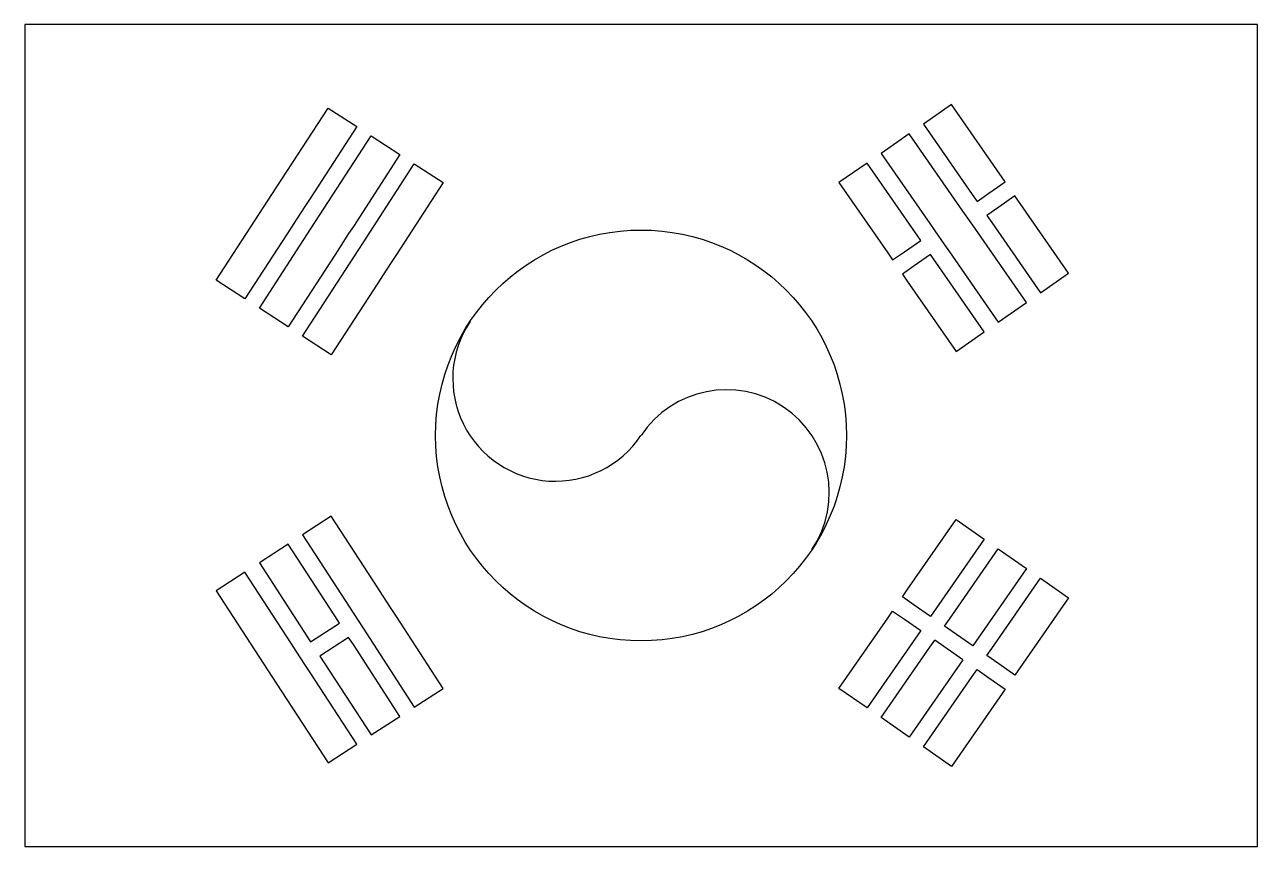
# Model space of a CAD drawing. Header units: millimetres. Extents: x 2154 to 2454, y 2057 to 2257.
import ezdxf

# ---------------------------------------------------------------- set-up
doc = ezdxf.new("R2010")
doc.units = ezdxf.units.MM

msp = doc.modelspace()

# ---------------------------------------------------------------- linework, layer by layer
for p, q in [((2228.16, 2137.63), (2221.17, 2133.09)), ((2384.31, 2106.08), (2377.46, 2110.83)), ((2381.93, 2102.66), (2375.09, 2107.41))]:
    msp.add_line(p, q)
for points in [[(2153.58, 2057.26), (2453.58, 2057.26), (2453.58, 2257.26), (2153.58, 2257.26)], [(2218.54, 2207.97), (2207.19, 2190.5), (2200.21, 2195.04), (2212.69, 2214.26), (2214.96, 2217.75), (2227.45, 2236.97), (2234.44, 2232.43), (2223.08, 2214.96), (2221.95, 2213.21), (2219.68, 2209.72)], [(2384.17, 2215.94), (2385.36, 2214.23), (2388.25, 2216.24), (2392.2, 2218.98), (2379.14, 2237.81), (2372.29, 2233.06)], [(2223.17, 2207.45), (2225.44, 2210.94), (2237.93, 2230.16), (2244.92, 2225.62), (2233.57, 2208.15), (2232.43, 2206.4), (2230.16, 2202.91), (2229.03, 2201.16), (2217.68, 2183.69), (2210.69, 2188.23)], [(2384.31, 2208.43), (2381.93, 2211.86), (2368.87, 2230.68), (2362.02, 2225.93), (2373.9, 2208.82), (2375.09, 2207.11), (2377.46, 2203.68), (2378.65, 2201.97), (2390.53, 2184.85), (2397.37, 2189.61)], [(2239.51, 2194.35), (2228.16, 2176.88), (2221.17, 2181.42), (2233.66, 2200.64), (2235.93, 2204.13), (2248.41, 2223.35), (2255.4, 2218.81), (2244.05, 2201.34), (2242.91, 2199.59), (2240.64, 2196.1)], [(2363.63, 2201.69), (2364.82, 2199.98), (2367.71, 2201.99), (2371.66, 2204.73), (2358.6, 2223.56), (2351.75, 2218.81)], [(2394.58, 2215.56), (2390.63, 2212.82), (2387.73, 2210.81), (2388.92, 2209.1), (2400.8, 2191.98), (2407.64, 2196.73)], [(2374.04, 2201.31), (2370.09, 2198.57), (2367.19, 2196.56), (2368.38, 2194.84), (2380.26, 2177.73), (2387.1, 2182.48)], [(2374.04, 2113.21), (2370.09, 2115.95), (2367.19, 2117.96), (2368.38, 2119.67), (2380.26, 2136.79), (2387.1, 2132.04)], [(2230.16, 2111.61), (2230.16, 2111.61), (2229.03, 2113.35), (2217.68, 2130.82), (2210.69, 2126.28), (2223.17, 2107.07)], [(2212.69, 2100.26), (2214.96, 2096.76), (2227.45, 2077.55), (2234.44, 2082.09), (2223.08, 2099.56), (2221.95, 2101.3), (2219.68, 2104.8), (2218.54, 2106.54), (2207.19, 2124.01), (2200.21, 2119.47)], [(2394.58, 2098.96), (2390.63, 2101.7), (2387.73, 2103.71), (2388.92, 2105.42), (2400.8, 2122.53), (2407.64, 2117.78)], [(2363.63, 2112.82), (2364.82, 2114.54), (2367.71, 2112.53), (2371.66, 2109.78), (2358.6, 2090.96), (2351.75, 2095.71)], [(2225.44, 2103.57), (2225.44, 2103.57), (2237.93, 2084.36), (2244.92, 2088.9), (2233.57, 2106.37), (2232.43, 2108.11)], [(2384.17, 2098.57), (2385.36, 2100.28), (2388.25, 2098.27), (2392.2, 2095.53), (2379.14, 2076.7), (2372.29, 2081.46)]]:
    msp.add_lwpolyline(points, close=True)
for points in [[(2221.17, 2133.09), (2233.66, 2113.88), (2235.93, 2110.38), (2248.41, 2091.17), (2255.4, 2095.71), (2244.05, 2113.18), (2242.91, 2114.92), (2240.64, 2118.42), (2239.51, 2120.16), (2228.16, 2137.63)], [(2377.46, 2110.83), (2378.65, 2112.54), (2390.53, 2129.66), (2397.37, 2124.91), (2384.31, 2106.08)], [(2381.93, 2102.66), (2381.93, 2102.66), (2368.87, 2083.83), (2362.02, 2088.58), (2373.9, 2105.7), (2375.09, 2107.41)]]:
    msp.add_lwpolyline(points)
msp.add_circle((2303.58, 2157.26), 50)
for centre, start, end in [((2282.77, 2171.13), 146.3099, 326.3099), ((2324.38, 2143.39), 326.3099, 146.3099)]:
    msp.add_arc(centre, 25, start, end)

doc.saveas('drawing.dxf')
